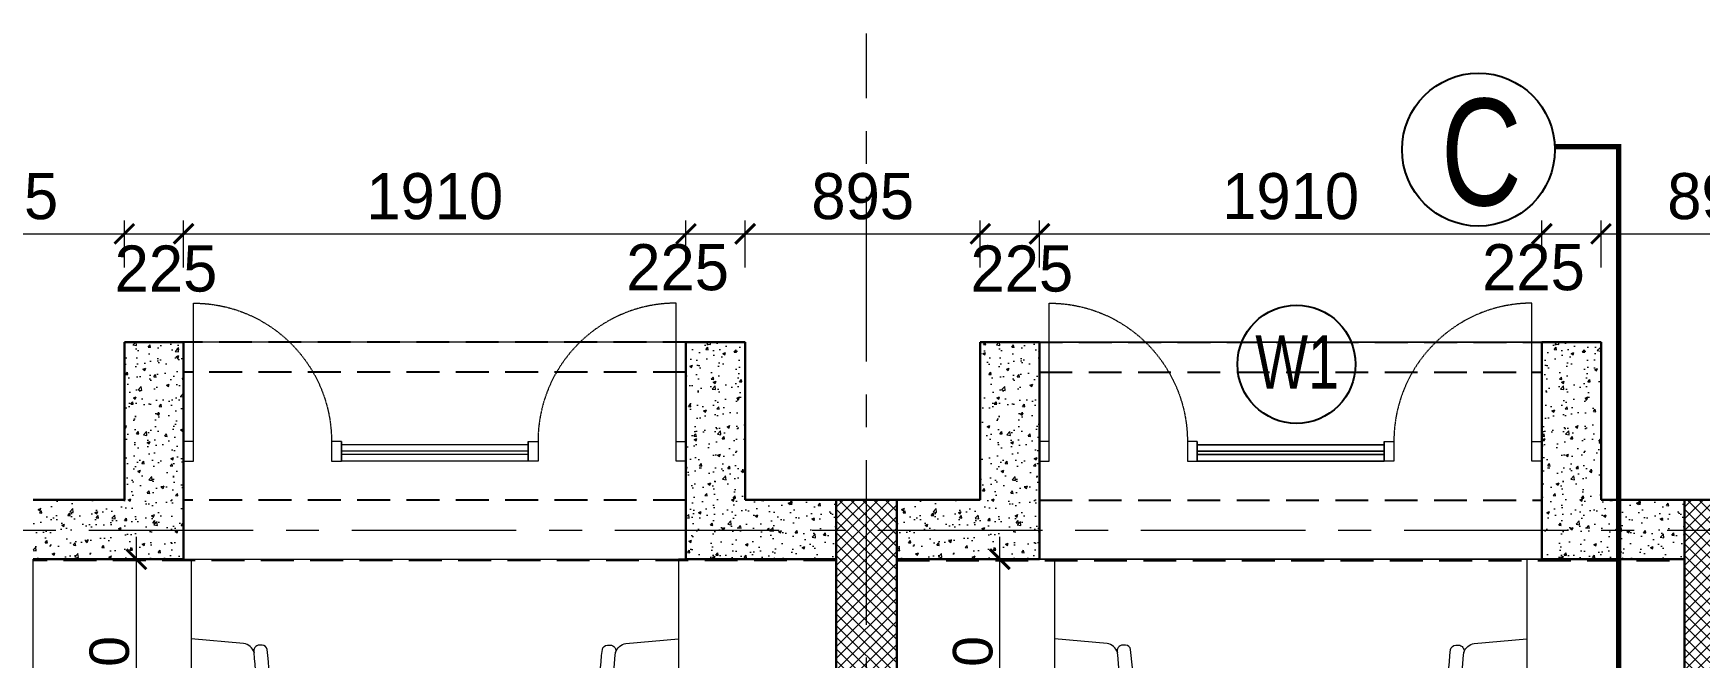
# Model space of a CAD drawing. Header units: millimetres. Extents: x -286480 to 108094, y -227925 to 10018.
# Drawn here: x -72742 to -66407, y -126690 to -124319 of the extents above; entities that cross this region are included whole.
import ezdxf

# ---------------------------------------------------------------- set-up
doc = ezdxf.new("R2010")
doc.units = ezdxf.units.MM
doc.header["$LTSCALE"] = 100
doc.header["$MEASUREMENT"] = 0
doc.header["$PDMODE"] = 67
doc.linetypes.add('CENTER', pattern=[2, 1.25, -0.25, 0.25, -0.25])
doc.linetypes.add('DASHED2', pattern=[0.375, 0.25, -0.125])
doc.layers.get('0').update_dxf_attribs({"lineweight": 25})
for name, color, linetype, lineweight in [('A-ANNO-COLUMN-HATCH', 253, 'Continuous', 9), ('A-ANNO-GRID', 251, 'CENTER', 9), ('AAC BLOCK HATCH', 253, 'Continuous', 5), ('ACC BLOCK', 211, 'Continuous', 30), ('beam', 3, 'Continuous', 20), ('dim', 7, 'Continuous', 13), ('DIM INTERIOR', 4, 'Continuous', 5), ('DW-NO', 7, 'Continuous', 25), ('FURNITURE LAYOUT', 37, 'Continuous', 15), ('GLASS', 150, 'Continuous', 5), ('S-COL', 4, 'Continuous', 30)]:
    doc.layers.add(name, color=color, linetype=linetype, lineweight=lineweight)
doc.styles.add('CENTURY-GOTHIC', font='GOTHIC.TTF', dxfattribs={"height": 175})
doc.styles.add('SIZE', font='arial.ttf', dxfattribs={"width": 0.75, "height": 200})
doc.styles.get("Standard").update_dxf_attribs({"font": 'sanss___.ttf'})
doc.dimstyles.new('1.125', dxfattribs={"dimtxt": 175, "dimasz": 75, "dimexe": 50, "dimexo": 50, "dimgap": 50, "dimtad": 1, "dimdec": 0, "dimrnd": 5, "dimzin": 0, "dimdsep": 46, "dimtxsty": 'CENTURY-GOTHIC', "dimblk": 'ARCHTICK', "dimcen": 5, "dimdle": 40, "dimclrd": 256, "dimclre": 8, "dimclrt": 213, "dimadec": 0, "dimazin": 0, "dimtfac": 1, "dimtdec": 0, "dimtofl": 0, "dimtmove": 2, "dimatfit": 2, "dimldrblk": 'OPEN30', "dimfxl": 80, "dimtolj": 1, "dimtzin": 0, "dimlwd": 15, "dimlwe": 9, "dimarcsym": 1})
doc.dimstyles.new('D100', dxfattribs={"dimtxt": 175, "dimasz": 100, "dimexe": 85, "dimexo": 85, "dimgap": 25, "dimtad": 3, "dimdec": 0, "dimrnd": 5, "dimtxsty": 'Standard', "dimblk": 'ARCHTICK', "dimcen": 100, "dimdle": 85, "dimclrd": 256, "dimclre": 256, "dimclrt": 256, "dimadec": 0, "dimazin": 0, "dimtfac": 1, "dimtdec": 0, "dimtmove": 1, "dimatfit": 3, "dimfxl": 300, "dimlwd": -1, "dimlwe": -1, "dimarcsym": 0})

# ---------------------------------------------------------------- blocks, each defined once
blk = doc.blocks.new('door-700')
at = {"linetype": 'Continuous'}
for p, q in [((-50, 100), (-50, 800)), ((-800, 100), (-800, 0)), ((0, 100), (0, 0))]:
    blk.add_line(p, q, dxfattribs=at)
at = {"linetype": 'DASHED2', "ltscale": 0.1}
blk.add_arc((-50, 100), 700, 90, 180, dxfattribs=at)
at = {"linetype": 'Continuous'}
for points in [[(-750, 0), (-800, 0), (-800, 100), (-750, 100)], [(0, 0), (-50, 0), (-50, 100), (0, 100)]]:
    blk.add_3dface(points, dxfattribs=at)
blk = doc.blocks.new('_ArchTick')
at = {"const_width": 0.15}
blk.add_lwpolyline([(-0.5, -0.5), (0.5, 0.5)], dxfattribs=at)
blk = doc.blocks.new('*D692')
at = {"layer": 'Defpoints', "color": 0, "ltscale": 0.1, "transparency": 16777216}
for p in [(-70260.4, -125079.9), (-72170.4, -125257.8, 1.1), (-70260.4, -125257.8, 1.1)]:
    blk.add_point(p, dxfattribs=at)
at = {"layer": 'dim', "color": 8, "lineweight": 9, "ltscale": 0.1, "transparency": 16777216}
for p, q in [((-72170.4, -125207.8), (-72170.4, -125029.9)), ((-70260.4, -125207.8), (-70260.4, -125029.9))]:
    blk.add_line(p, q, dxfattribs=at)
at = {"layer": 'dim', "lineweight": 15, "ltscale": 0.1, "transparency": 16777216}
blk.add_line((-72210.4, -125079.9), (-70220.4, -125079.9), dxfattribs=at)
at = {"layer": 'dim', "lineweight": 15, "ltscale": 0.1, "transparency": 16777216, "xscale": 75, "yscale": 75, "zscale": 75, "rotation": 180}
blk.add_blockref('_ArchTick', (-72170.4, -125079.9), dxfattribs=at)
at = {"layer": 'dim', "lineweight": 15, "ltscale": 0.1, "transparency": 16777216, "xscale": 75, "yscale": 75, "zscale": 75}
blk.add_blockref('_ArchTick', (-70260.4, -125079.9), dxfattribs=at)
at = {"layer": 'dim', "color": 213, "ltscale": 0.1, "transparency": 16777216, "insert": (-71215.4, -124938), "char_height": 175, "attachment_point": 5, "style": 'CENTURY-GOTHIC'}
blk.add_mtext('\\A1;1910', dxfattribs=at)
blk = doc.blocks.new('_Open30')
at = {"color": 0, "linetype": 'ByBlock', "lineweight": -2}
for p, q in [((-1, 0.268), (0, 0)), ((0, 0), (-1, -0.268)), ((0, 0), (-1, 0))]:
    blk.add_line(p, q, dxfattribs=at)
blk = doc.blocks.new('*D694')
at = {"layer": 'Defpoints', "color": 0, "ltscale": 0.1, "transparency": 16777216}
for p in [(-67006.6, -125079.9), (-68916.6, -125257.8, 1.1), (-67006.6, -125257.8, 1.1)]:
    blk.add_point(p, dxfattribs=at)
at = {"layer": 'dim', "color": 8, "lineweight": 9, "ltscale": 0.1, "transparency": 16777216}
for p, q in [((-68916.6, -125207.8), (-68916.6, -125029.9)), ((-67006.6, -125207.8), (-67006.6, -125029.9))]:
    blk.add_line(p, q, dxfattribs=at)
at = {"layer": 'dim', "lineweight": 15, "ltscale": 0.1, "transparency": 16777216}
blk.add_line((-68956.6, -125079.9), (-66966.6, -125079.9), dxfattribs=at)
at = {"layer": 'dim', "lineweight": 15, "ltscale": 0.1, "transparency": 16777216, "xscale": 75, "yscale": 75, "zscale": 75, "rotation": 180}
blk.add_blockref('_ArchTick', (-68916.6, -125079.9), dxfattribs=at)
at = {"layer": 'dim', "lineweight": 15, "ltscale": 0.1, "transparency": 16777216, "xscale": 75, "yscale": 75, "zscale": 75}
blk.add_blockref('_ArchTick', (-67006.6, -125079.9), dxfattribs=at)
at = {"layer": 'dim', "color": 213, "ltscale": 0.1, "transparency": 16777216, "insert": (-67961.6, -124937.9), "char_height": 175, "attachment_point": 5, "style": 'CENTURY-GOTHIC'}
blk.add_mtext('\\A1;1910', dxfattribs=at)
blk = doc.blocks.new('*D703')
at = {"layer": 'Defpoints', "color": 0, "ltscale": 0.1, "transparency": 16777216}
for p in [(-72395.4, -125079.9), (-73289.1, -125257.8, 1.1), (-72395.4, -125257.8, -9)]:
    blk.add_point(p, dxfattribs=at)
at = {"layer": 'dim', "color": 8, "lineweight": 9, "ltscale": 0.1, "transparency": 16777216}
for p, q in [((-73289.1, -125207.8), (-73289.1, -125029.9)), ((-72395.4, -125207.8), (-72395.4, -125029.9))]:
    blk.add_line(p, q, dxfattribs=at)
at = {"layer": 'dim', "lineweight": 15, "ltscale": 0.1, "transparency": 16777216}
blk.add_line((-73329.1, -125079.9), (-72355.4, -125079.9), dxfattribs=at)
at = {"layer": 'dim', "lineweight": 15, "ltscale": 0.1, "transparency": 16777216, "xscale": 75, "yscale": 75, "zscale": 75, "rotation": 180}
blk.add_blockref('_ArchTick', (-73289.1, -125079.9), dxfattribs=at)
at = {"layer": 'dim', "lineweight": 15, "ltscale": 0.1, "transparency": 16777216, "xscale": 75, "yscale": 75, "zscale": 75}
blk.add_blockref('_ArchTick', (-72395.4, -125079.9), dxfattribs=at)
at = {"layer": 'dim', "color": 213, "ltscale": 0.1, "transparency": 16777216, "insert": (-72842.2, -124938), "char_height": 175, "attachment_point": 5, "style": 'CENTURY-GOTHIC'}
blk.add_mtext('\\A1;895', dxfattribs=at)
blk = doc.blocks.new('*D704')
at = {"layer": 'Defpoints', "color": 0, "ltscale": 0.1, "transparency": 16777216}
for p in [(-72170.4, -125079.9), (-72395.4, -125257.8, 1.1), (-72170.4, -125257.8, 1.1)]:
    blk.add_point(p, dxfattribs=at)
at = {"layer": 'dim', "color": 8, "lineweight": 9, "ltscale": 0.1, "transparency": 16777216}
for p, q in [((-72395.4, -125207.8), (-72395.4, -125029.9)), ((-72170.4, -125207.8), (-72170.4, -125029.9))]:
    blk.add_line(p, q, dxfattribs=at)
at = {"layer": 'dim', "lineweight": 15, "ltscale": 0.1, "transparency": 16777216}
blk.add_line((-72435.4, -125079.9), (-72130.4, -125079.9), dxfattribs=at)
at = {"layer": 'dim', "lineweight": 15, "ltscale": 0.1, "transparency": 16777216, "xscale": 75, "yscale": 75, "zscale": 75, "rotation": 180}
blk.add_blockref('_ArchTick', (-72395.4, -125079.9), dxfattribs=at)
at = {"layer": 'dim', "lineweight": 15, "ltscale": 0.1, "transparency": 16777216, "xscale": 75, "yscale": 75, "zscale": 75}
blk.add_blockref('_ArchTick', (-72170.4, -125079.9), dxfattribs=at)
at = {"layer": 'dim', "color": 213, "ltscale": 0.1, "transparency": 16777216, "insert": (-72237.4, -125212.9), "char_height": 175, "attachment_point": 5, "style": 'CENTURY-GOTHIC'}
blk.add_mtext('\\A1;225', dxfattribs=at)
blk = doc.blocks.new('*D705')
at = {"layer": 'Defpoints', "color": 0, "ltscale": 0.1, "transparency": 16777216}
for p in [(-70035.4, -125079.9), (-70260.4, -125257.8, 1.1), (-70035.4, -125257.8, 1.1)]:
    blk.add_point(p, dxfattribs=at)
at = {"layer": 'dim', "color": 8, "lineweight": 9, "ltscale": 0.1, "transparency": 16777216}
for p, q in [((-70260.4, -125207.8), (-70260.4, -125029.9)), ((-70035.4, -125207.8), (-70035.4, -125029.9))]:
    blk.add_line(p, q, dxfattribs=at)
at = {"layer": 'dim', "lineweight": 15, "ltscale": 0.1, "transparency": 16777216}
blk.add_line((-70300.4, -125079.9), (-69995.4, -125079.9), dxfattribs=at)
at = {"layer": 'dim', "lineweight": 15, "ltscale": 0.1, "transparency": 16777216, "xscale": 75, "yscale": 75, "zscale": 75, "rotation": 180}
blk.add_blockref('_ArchTick', (-70260.4, -125079.9), dxfattribs=at)
at = {"layer": 'dim', "lineweight": 15, "ltscale": 0.1, "transparency": 16777216, "xscale": 75, "yscale": 75, "zscale": 75}
blk.add_blockref('_ArchTick', (-70035.4, -125079.9), dxfattribs=at)
at = {"layer": 'dim', "color": 213, "ltscale": 0.1, "transparency": 16777216, "insert": (-70292.2, -125207.9), "char_height": 175, "attachment_point": 5, "style": 'CENTURY-GOTHIC'}
blk.add_mtext('\\A1;225', dxfattribs=at)
blk = doc.blocks.new('*D706')
at = {"layer": 'Defpoints', "color": 0, "ltscale": 0.1, "transparency": 16777216}
for p in [(-69141.6, -125079.9), (-70035.4, -125257.8, 4.5), (-69141.6, -125257.8, 4.5)]:
    blk.add_point(p, dxfattribs=at)
at = {"layer": 'dim', "color": 8, "lineweight": 9, "ltscale": 0.1, "transparency": 16777216}
for p, q in [((-70035.4, -125207.8), (-70035.4, -125029.9)), ((-69141.6, -125207.8), (-69141.6, -125029.9))]:
    blk.add_line(p, q, dxfattribs=at)
at = {"layer": 'dim', "lineweight": 15, "ltscale": 0.1, "transparency": 16777216}
blk.add_line((-70075.4, -125079.9), (-69101.6, -125079.9), dxfattribs=at)
at = {"layer": 'dim', "lineweight": 15, "ltscale": 0.1, "transparency": 16777216, "xscale": 75, "yscale": 75, "zscale": 75, "rotation": 180}
blk.add_blockref('_ArchTick', (-70035.4, -125079.9), dxfattribs=at)
at = {"layer": 'dim', "lineweight": 15, "ltscale": 0.1, "transparency": 16777216, "xscale": 75, "yscale": 75, "zscale": 75}
blk.add_blockref('_ArchTick', (-69141.6, -125079.9), dxfattribs=at)
at = {"layer": 'dim', "color": 213, "ltscale": 0.1, "transparency": 16777216, "insert": (-69588.5, -124937.9), "char_height": 175, "attachment_point": 5, "style": 'CENTURY-GOTHIC'}
blk.add_mtext('\\A1;895', dxfattribs=at)
blk = doc.blocks.new('*D707')
at = {"layer": 'Defpoints', "color": 0, "ltscale": 0.1, "transparency": 16777216}
for p in [(-68916.6, -125079.9), (-69141.6, -125257.8, 1.1), (-68916.6, -125257.8, 1.1)]:
    blk.add_point(p, dxfattribs=at)
at = {"layer": 'dim', "color": 8, "lineweight": 9, "ltscale": 0.1, "transparency": 16777216}
for p, q in [((-69141.6, -125207.8), (-69141.6, -125029.9)), ((-68916.6, -125207.8), (-68916.6, -125029.9))]:
    blk.add_line(p, q, dxfattribs=at)
at = {"layer": 'dim', "lineweight": 15, "ltscale": 0.1, "transparency": 16777216}
blk.add_line((-69181.6, -125079.9), (-68876.6, -125079.9), dxfattribs=at)
at = {"layer": 'dim', "lineweight": 15, "ltscale": 0.1, "transparency": 16777216, "xscale": 75, "yscale": 75, "zscale": 75, "rotation": 180}
blk.add_blockref('_ArchTick', (-69141.6, -125079.9), dxfattribs=at)
at = {"layer": 'dim', "lineweight": 15, "ltscale": 0.1, "transparency": 16777216, "xscale": 75, "yscale": 75, "zscale": 75}
blk.add_blockref('_ArchTick', (-68916.6, -125079.9), dxfattribs=at)
at = {"layer": 'dim', "color": 213, "ltscale": 0.1, "transparency": 16777216, "insert": (-68983.6, -125212.9), "char_height": 175, "attachment_point": 5, "style": 'CENTURY-GOTHIC'}
blk.add_mtext('\\A1;225', dxfattribs=at)
blk = doc.blocks.new('*D708')
at = {"layer": 'Defpoints', "color": 0, "ltscale": 0.1, "transparency": 16777216}
for p in [(-66781.6, -125079.9), (-67006.6, -125257.8, 1.1), (-66781.6, -125257.8, 1.1)]:
    blk.add_point(p, dxfattribs=at)
at = {"layer": 'dim', "color": 8, "lineweight": 9, "ltscale": 0.1, "transparency": 16777216}
for p, q in [((-67006.6, -125207.8), (-67006.6, -125029.9)), ((-66781.6, -125207.8), (-66781.6, -125029.9))]:
    blk.add_line(p, q, dxfattribs=at)
at = {"layer": 'dim', "lineweight": 15, "ltscale": 0.1, "transparency": 16777216}
blk.add_line((-67046.6, -125079.9), (-66741.6, -125079.9), dxfattribs=at)
at = {"layer": 'dim', "lineweight": 15, "ltscale": 0.1, "transparency": 16777216, "xscale": 75, "yscale": 75, "zscale": 75, "rotation": 180}
blk.add_blockref('_ArchTick', (-67006.6, -125079.9), dxfattribs=at)
at = {"layer": 'dim', "lineweight": 15, "ltscale": 0.1, "transparency": 16777216, "xscale": 75, "yscale": 75, "zscale": 75}
blk.add_blockref('_ArchTick', (-66781.6, -125079.9), dxfattribs=at)
at = {"layer": 'dim', "color": 213, "ltscale": 0.1, "transparency": 16777216, "insert": (-67038.4, -125207.8), "char_height": 175, "attachment_point": 5, "style": 'CENTURY-GOTHIC'}
blk.add_mtext('\\A1;225', dxfattribs=at)
blk = doc.blocks.new('*D709')
at = {"layer": 'Defpoints', "color": 0, "ltscale": 0.1, "transparency": 16777216}
for p in [(-65887.9, -125079.9), (-66781.6, -125257.8, 18), (-65887.9, -125257.8, 0)]:
    blk.add_point(p, dxfattribs=at)
at = {"layer": 'dim', "color": 8, "lineweight": 9, "ltscale": 0.1, "transparency": 16777216}
for p, q in [((-66781.6, -125207.8), (-66781.6, -125029.9)), ((-65887.9, -125207.8), (-65887.9, -125029.9))]:
    blk.add_line(p, q, dxfattribs=at)
at = {"layer": 'dim', "lineweight": 15, "ltscale": 0.1, "transparency": 16777216}
blk.add_line((-66821.6, -125079.9), (-65847.9, -125079.9), dxfattribs=at)
at = {"layer": 'dim', "lineweight": 15, "ltscale": 0.1, "transparency": 16777216, "xscale": 75, "yscale": 75, "zscale": 75, "rotation": 180}
blk.add_blockref('_ArchTick', (-66781.6, -125079.9), dxfattribs=at)
at = {"layer": 'dim', "lineweight": 15, "ltscale": 0.1, "transparency": 16777216, "xscale": 75, "yscale": 75, "zscale": 75}
blk.add_blockref('_ArchTick', (-65887.9, -125079.9), dxfattribs=at)
at = {"layer": 'dim', "color": 213, "ltscale": 0.1, "transparency": 16777216, "insert": (-66334.7, -124937.9), "char_height": 175, "attachment_point": 5, "style": 'CENTURY-GOTHIC'}
blk.add_mtext('\\A1;895', dxfattribs=at)
blk = doc.blocks.new('table')
at = {"layer": 'FURNITURE LAYOUT', "ltscale": 0.1, "extrusion": (0.00024973, 0.002858, 0.999996)}
for p, q in [((102448.2, -203232.7, 8), (102255.7, -203241.8, 8.1)), ((102248.5, -203652.8, 9.3), (102448.2, -203670.1, 9.3))]:
    blk.add_line(p, q, dxfattribs=at)
at = {"layer": 'FURNITURE LAYOUT', "ltscale": 0.1, "elevation": 7.1}
blk.add_lwpolyline([(102448.3, -202922.9), (103048.2, -202922.9), (103048.2, -203972.9), (102448.3, -203972.9)], close=True, dxfattribs=at)
at = {"layer": 'FURNITURE LAYOUT', "ltscale": 0.1, "extrusion": (0.00024973, 0.002858, 0.999996), "elevation": -547.2}
blk.add_lwpolyline([(102216, -203270, 0.431626), (102195.6, -203246), (102185.5, -203245.8, 0.368177), (102165.4, -203262.3, 0.069082), (102158.9, -203628.8, 0.368177), (102178.3, -203646), (102188.5, -203646.2, 0.497842), (102209, -203617.4)], format="xyb", dxfattribs=at)
at = {"layer": 'FURNITURE LAYOUT', "ltscale": 0.1, "extrusion": (0.00024973, 0.002858, 0.999996)}
for centre, radius, start, end in [((103479.8, -203469, -547.2), 1279.4, 171.05364, 186.65831), ((102261.7, -203291.1, -547.2), 50.4, 96.90514, 155.33566), ((102255.9, -203603.8, -547.2), 48.8, 196.10221, 261.32794)]:
    blk.add_arc(centre, radius, start, end, dxfattribs=at)
blk = doc.blocks.new('*D659')
at = {"layer": 'Defpoints', "color": 0, "ltscale": 0.1, "transparency": 16777216}
for p in [(-72504.3, -126315.8, -72.3), (-72349.7, -126315.8), (-72492.5, -127365.8, -189)]:
    blk.add_point(p, dxfattribs=at)
at = {"layer": 'DIM INTERIOR', "ltscale": 0.1, "transparency": 16777216}
for p, q in [((-72349.7, -127450.8), (-72349.7, -126230.8)), ((-72422.9, -126315.8), (-72264.7, -126315.8)), ((-72399.4, -127365.8), (-72264.7, -127365.8))]:
    blk.add_line(p, q, dxfattribs=at)
at = {"layer": 'DIM INTERIOR', "ltscale": 0.1, "transparency": 16777216, "xscale": 75, "yscale": 75, "zscale": 75}
for p, rotation in [((-72349.7, -126315.8), 90), ((-72349.7, -127365.8), 270)]:
    blk.add_blockref('_ArchTick', p, dxfattribs=dict(at, rotation=rotation))
at = {"layer": 'DIM INTERIOR', "ltscale": 0.1, "transparency": 16777216, "insert": (-72452, -126840.8), "char_height": 175, "attachment_point": 5, "rotation": 90}
blk.add_mtext('{\\H0.85714x;1050}', dxfattribs=at)
blk = doc.blocks.new('*D661')
at = {"layer": 'Defpoints', "color": 0, "ltscale": 0.1, "transparency": 16777216}
for p in [(-69221.8, -126315.8, -72.3), (-69067.2, -126315.8), (-69210, -127365.8, -189)]:
    blk.add_point(p, dxfattribs=at)
at = {"layer": 'DIM INTERIOR', "ltscale": 0.1, "transparency": 16777216}
for p, q in [((-69067.2, -127450.8), (-69067.2, -126230.8)), ((-69140.4, -126315.8), (-68982.2, -126315.8)), ((-69116.9, -127365.8), (-68982.2, -127365.8))]:
    blk.add_line(p, q, dxfattribs=at)
at = {"layer": 'DIM INTERIOR', "ltscale": 0.1, "transparency": 16777216, "xscale": 75, "yscale": 75, "zscale": 75}
for p, rotation in [((-69067.2, -126315.8), 90), ((-69067.2, -127365.8), 270)]:
    blk.add_blockref('_ArchTick', p, dxfattribs=dict(at, rotation=rotation))
at = {"layer": 'DIM INTERIOR', "ltscale": 0.1, "transparency": 16777216, "insert": (-69169.5, -126840.8), "char_height": 175, "attachment_point": 5, "rotation": 90}
blk.add_mtext('{\\H0.85714x;1050}', dxfattribs=at)

msp = doc.modelspace()

# ---------------------------------------------------------------- hatches: boundary and pattern name
at = {"layer": 'A-ANNO-COLUMN-HATCH', "lineweight": 9, "ltscale": 0.1}
h = msp.add_hatch(dxfattribs=at)
h.set_pattern_fill('ANSI37', color=256, scale=250, angle=-90)
h.set_pattern_definition([(315, (-105379.298, -24674.29), (22.097087, 22.097087), []), (45, (-105379.298, -24674.29), (-22.097087, 22.097087), [])])
h.paths.add_polyline_path([(-69689.1, -126090.8), (-69689.1, -126840.8), (-69459.1, -126840.8), (-69459.1, -126090.8)])
h = msp.add_hatch(dxfattribs=at)
h.set_pattern_fill('ANSI37', color=256, scale=250, angle=-90)
h.set_pattern_definition([(315, (-102154.298, -24674.29), (22.097087, 22.097087), []), (45, (-102154.298, -24674.29), (-22.097087, 22.097087), [])])
h.paths.add_polyline_path([(-66464.1, -126090.8), (-66464.1, -126840.8), (-66234.1, -126840.8), (-66234.1, -126090.8)])
at = {"layer": 'AAC BLOCK HATCH'}
h = msp.add_hatch(dxfattribs=at)
h.set_pattern_fill('AR-CONC', color=256, scale=15, style=0)
h.set_pattern_definition([(50, (-160546.9, 109554.14), (107.589027, -9.41282), [11.25, -123.75]), (355, (-160546.9, 109554.14), (-20.8127, 112.82882), [9, -99]), (100.451444, (-160537.93, 109553.35), (86.776327, 103.416), [9.56103, -105.171317]), (46.1842, (-160546.9, 109584.14), (160.0862, -24.82789), [16.875, -185.625]), (96.635635, (-160533.56, 109582.07), (140.19929, 146.11779), [14.34155, -157.75706]), (351.184164, (-160546.9, 109584.14), (140.19929, 146.11779), [13.5, -148.5]), (21, (-160531.9, 109576.64), (89.536058, -60.392834), [11.25, -123.75]), (326, (-160531.9, 109576.64), (36.4973, 108.772507), [9, -99]), (71.451445, (-160524.44, 109571.6), (126.033357, 48.379673), [9.56103, -105.171317]), (37.5, (-160546.9, 109554.136), (1.8239783, 49.934078), [0, -97.8, 0, -100.5, 0, -99.375]), (7.5, (-160546.9, 109554.136), (39.460431, 59.161757), [0, -57.3, 0, -95.55, 0, -37.875]), (327.5, (-160580.35, 109554.136), (80.0733654, -3.383231), [0, -37.5, 0, -117, 0, -155.25]), (317.5, (-160595.35, 109554.136), (87.477925, 15.015747), [0, -48.75, 0, -77.7, 0, -110.25])])
h.paths.add_polyline_path([(-73289.1, -126090.8), (-72971.6, -126090.8), (-72971.6, -126205.8), (-73514.1, -126205.8), (-73514.1, -125490.8), (-73289.1, -125490.8)])
h.paths.add_polyline_path([(-72971.6, -126315.8), (-73514.1, -126315.8), (-73514.1, -126205.8), (-72971.6, -126205.8)])
h.paths.add_polyline_path([(-72170.4, -126315.8), (-72741.6, -126315.8), (-72741.6, -126205.8), (-72170.4, -126205.8)])
h.paths.add_polyline_path([(-72170.4, -126205.8), (-72741.6, -126205.8), (-72741.6, -126090.8), (-72395.4, -126090.8), (-72395.4, -125490.8), (-72170.4, -125490.8)])
h = msp.add_hatch(dxfattribs=at)
h.set_pattern_fill('AR-CONC', color=256, scale=15, style=0)
h.set_pattern_definition([(50, (-157264.4, 109554.14), (107.589027, -9.41282), [11.25, -123.75]), (355, (-157264.4, 109554.14), (-20.8127, 112.82882), [9, -99]), (100.451444, (-157255.43, 109553.35), (86.776327, 103.416), [9.56103, -105.171317]), (46.1842, (-157264.4, 109584.14), (160.0862, -24.82789), [16.875, -185.625]), (96.635635, (-157251.06, 109582.07), (140.19929, 146.11779), [14.34155, -157.75706]), (351.184164, (-157264.4, 109584.14), (140.19929, 146.11779), [13.5, -148.5]), (21, (-157249.4, 109576.64), (89.536058, -60.392834), [11.25, -123.75]), (326, (-157249.4, 109576.64), (36.4973, 108.772507), [9, -99]), (71.451445, (-157241.94, 109571.6), (126.033357, 48.379673), [9.56103, -105.171317]), (37.5, (-157264.4, 109554.136), (1.8239783, 49.934078), [0, -97.8, 0, -100.5, 0, -99.375]), (7.5, (-157264.4, 109554.136), (39.460431, 59.161757), [0, -57.3, 0, -95.55, 0, -37.875]), (327.5, (-157297.85, 109554.136), (80.0733654, -3.383231), [0, -37.5, 0, -117, 0, -155.25]), (317.5, (-157312.85, 109554.136), (87.477925, 15.015747), [0, -48.75, 0, -77.7, 0, -110.25])])
h.paths.add_polyline_path([(-70035.4, -126090.8), (-69689.1, -126090.8), (-69689.1, -126205.8), (-70260.4, -126205.8), (-70260.4, -125490.8), (-70035.4, -125490.8)])
h.paths.add_polyline_path([(-69689.1, -126315.8), (-70260.4, -126315.8), (-70260.4, -126205.8), (-69689.1, -126205.8)])
h.paths.add_polyline_path([(-68916.6, -126315.8), (-69459.1, -126315.8), (-69459.1, -126205.8), (-68916.6, -126205.8)])
h.paths.add_polyline_path([(-68916.6, -126205.8), (-69459.1, -126205.8), (-69459.1, -126090.8), (-69141.6, -126090.8), (-69141.6, -125490.8), (-68916.6, -125490.8)])
h = msp.add_hatch(dxfattribs=at)
h.set_pattern_fill('AR-CONC', color=256, scale=15, style=0)
h.set_pattern_definition([(50, (-154039.4, 109554.14), (107.589027, -9.41282), [11.25, -123.75]), (355, (-154039.4, 109554.14), (-20.8127, 112.82882), [9, -99]), (100.451444, (-154030.43, 109553.35), (86.776327, 103.416), [9.56103, -105.171317]), (46.1842, (-154039.4, 109584.14), (160.0862, -24.82789), [16.875, -185.625]), (96.635635, (-154026.06, 109582.07), (140.19929, 146.11779), [14.34155, -157.75706]), (351.184164, (-154039.4, 109584.14), (140.19929, 146.11779), [13.5, -148.5]), (21, (-154024.4, 109576.64), (89.536058, -60.392834), [11.25, -123.75]), (326, (-154024.4, 109576.64), (36.4973, 108.772507), [9, -99]), (71.451445, (-154016.94, 109571.6), (126.033357, 48.379673), [9.56103, -105.171317]), (37.5, (-154039.4, 109554.136), (1.8239783, 49.934078), [0, -97.8, 0, -100.5, 0, -99.375]), (7.5, (-154039.4, 109554.136), (39.460431, 59.161757), [0, -57.3, 0, -95.55, 0, -37.875]), (327.5, (-154072.85, 109554.136), (80.0733654, -3.383231), [0, -37.5, 0, -117, 0, -155.25]), (317.5, (-154087.85, 109554.136), (87.477925, 15.015747), [0, -48.75, 0, -77.7, 0, -110.25])])
h.paths.add_polyline_path([(-66781.6, -126090.8), (-66464.1, -126090.8), (-66464.1, -126205.8), (-67006.6, -126205.8), (-67006.6, -125490.8), (-66781.6, -125490.8)])
h.paths.add_polyline_path([(-66464.1, -126315.8), (-67006.6, -126315.8), (-67006.6, -126205.8), (-66464.1, -126205.8)])
h.paths.add_polyline_path([(-65662.9, -126315.8), (-66234.1, -126315.8), (-66234.1, -126205.8), (-65662.9, -126205.8)])
h.paths.add_polyline_path([(-65662.9, -126205.8), (-66234.1, -126205.8), (-66234.1, -126090.8), (-65887.9, -126090.8), (-65887.9, -125490.8), (-65662.9, -125490.8)])

# ---------------------------------------------------------------- linework, layer by layer
at = {"color": 12, "ltscale": 0.5, "true_color": 0xe00000, "const_width": 20, "elevation": 13.9}
msp.add_lwpolyline([(-66714.4, -126885.8), (-66714.4, -124748.7), (-66954.7, -124748.7)], dxfattribs=at)
at = {"color": 12, "ltscale": 0.5, "true_color": 0xe00000}
msp.add_circle((-67247.6, -124760, 13.9), 290.5, dxfattribs=at)
at = {"layer": 'A-ANNO-GRID', "color": 54, "ltscale": 5}
for p, q in [((-69574.1, -140564.6, -6.8), (-69574.1, -124318.5, -6.8)), ((-83530.6, -126205.8, 6.1), (-57703.4, -126205.8, 6.1))]:
    msp.add_line(p, q, dxfattribs=at)
at = {"layer": 'ACC BLOCK', "ltscale": 0.5, "extrusion": (5.90536e-11, -0.002858, 0.999996)}
for p, q in [((-72395.4, -125490.8, -28.6), (-72170.4, -125490.8, -28.6)), ((-72395.4, -126090.8, -28.6), (-72395.4, -125490.8, -28.6)), ((-72170.4, -126315.8, -28.6), (-72170.4, -125490.8, -28.6)), ((-69141.6, -125490.8, 38.4), (-68916.6, -125490.8, 38.4)), ((-69141.6, -126090.8, 38.4), (-69141.6, -125490.8, 38.4)), ((-68916.6, -126315.8, 38.4), (-68916.6, -125490.8, 38.4)), ((-72741.6, -126090.8, 27.2), (-72395.4, -126090.8, 27.2)), ((-70035.4, -126090.8, 38.4), (-69689.1, -126090.8, 38.4)), ((-69459.1, -126090.8, 38.4), (-69141.6, -126090.8, 38.4)), ((-66781.6, -126090.8, 51.3), (-66464.1, -126090.8, 51.3)), ((-72741.6, -126315.8, 27.2), (-72170.4, -126315.8, 27.2)), ((-69459.1, -126315.8, 38.4), (-68916.6, -126315.8, 38.4))]:
    msp.add_line(p, q, dxfattribs=at)
at = {"layer": 'ACC BLOCK', "ltscale": 0.5, "extrusion": (-5.90536e-11, -0.002858, 0.999996)}
for p, q in [((-70035.4, -125490.8, -28.6), (-70260.4, -125490.8, -28.6)), ((-70260.4, -126315.8, -28.6), (-70260.4, -125490.8, -28.6)), ((-70035.4, -126090.8, -28.6), (-70035.4, -125490.8, -28.6)), ((-66781.6, -125490.8, 51.3), (-67006.6, -125490.8, 51.3)), ((-67006.6, -126315.8, 51.3), (-67006.6, -125490.8, 51.3)), ((-66781.6, -126090.8, 51.3), (-66781.6, -125490.8, 51.3)), ((-69689.1, -126315.8, 38.4), (-70260.4, -126315.8, 38.4)), ((-66464.1, -126315.8, 51.3), (-67006.6, -126315.8, 51.3))]:
    msp.add_line(p, q, dxfattribs=at)
at = {"layer": 'beam', "linetype": 'DASHED2', "lineweight": -2, "ltscale": 5, "extrusion": (-5.90536e-11, -0.002858, 0.999996)}
for p, q in [((-70035.4, -125490.8, -28.6), (-72395.4, -125490.8, -28.1)), ((-72395.4, -126090.8, -29.8), (-72395.4, -125490.8, -28.1)), ((-70035.4, -126090.8, 38.4), (-70035.4, -125490.8, -28.6)), ((-70260.4, -125605.8, -28.5), (-72170.4, -125605.8, -28.1)), ((-72170.4, -126090.9, 3.1), (-72170.4, -125605.8, -28.1)), ((-70260.4, -126090.9, 3.3), (-70260.4, -125605.8, 4.6)), ((-72395.4, -126090.8, 28.2), (-72741.6, -126090.8, 75.4)), ((-70260.4, -126090.9, 81.1), (-72170.4, -126090.9, 6.2)), ((-69689.1, -126090.8, 38.4), (-70035.4, -126090.8, 38.4)), ((-69689.1, -126320.9, 65), (-72741.6, -126320.9, 16.4))]:
    msp.add_line(p, q, dxfattribs=at)
at = {"layer": 'beam', "linetype": 'DASHED2', "lineweight": -2, "ltscale": 5, "extrusion": (5.90536e-11, -0.002858, 0.999996)}
for p, q in [((-69141.6, -125490.8, 38.4), (-66781.6, -125490.8, 51.3)), ((-69141.6, -126090.8, 38.3), (-69141.6, -125490.8, 40)), ((-66781.6, -126090.8, 51.3), (-66781.6, -125490.8, 51.3)), ((-68916.6, -125605.8, 39.7), (-67006.6, -125605.8, 50.1)), ((-68916.6, -126090.9, 2.8), (-68916.6, -125605.8, 4.2)), ((-67006.6, -126090.9, 49.6), (-67006.6, -125605.8, 51)), ((-68916.6, -126090.9, 3.8), (-67006.6, -126090.9, 140.7)), ((-69459.1, -126320.9, 13.3), (-66464.1, -126320.9, 85.5))]:
    msp.add_line(p, q, dxfattribs=at)
at = {"layer": 'beam', "linetype": 'DASHED2', "lineweight": -2, "ltscale": 5}
for p, q in [((-69141.6, -126090.8, 35.6), (-69459.1, -126090.8, 59.5)), ((-66781.6, -126090.8, 51.3), (-66464.1, -126090.8, 51.3))]:
    msp.add_line(p, q, dxfattribs=at)
at = {"layer": 'DW-NO', "color": 51}
msp.add_circle((-67939.4, -125575.3, -357.7), 224.4, dxfattribs=at)
at = {"layer": 'GLASS', "ltscale": 0.1, "extrusion": (-5.90536e-11, -0.002858, 0.999996)}
for p, q in [((-70260.4, -125490.8, -28.6), (-72170.4, -125490.8, -28.6)), ((-67006.6, -125490.8, 51.3), (-68916.6, -125490.8, 51.3)), ((-70860.4, -125880.8, -28.6), (-71570.4, -125880.8, -28.6)), ((-70860.4, -125905.8, -28.6), (-71570.4, -125905.8, -28.6)), ((-70860.4, -125918.3, -28.6), (-71570.4, -125918.3, -28.6)), ((-67606.6, -125880.8, 51.3), (-68316.6, -125880.8, 51.3)), ((-67606.6, -125905.8, 51.3), (-68316.6, -125905.8, 51.3)), ((-67606.6, -125918.3, 51.3), (-68316.6, -125918.3, 51.3)), ((-70860.4, -125943.3, -28.6), (-71570.4, -125943.3, -28.6)), ((-67606.6, -125943.3, 51.3), (-68316.6, -125943.3, 51.3)), ((-72170.4, -126315.8, -28.6), (-70260.4, -126315.8, -28.6)), ((-68916.6, -126315.8, 51.3), (-67006.6, -126315.8, 51.3))]:
    msp.add_line(p, q, dxfattribs=at)
at = {"layer": 'GLASS', "ltscale": 0.1, "extrusion": (5.90536e-11, -0.002858, 0.999996)}
for p, q in [((-68876.6, -125490.8, 38.4), (-66966.6, -125490.8, 38.4)), ((-68316.6, -125880.8, 38.4), (-67606.6, -125880.8, 38.4)), ((-68316.6, -125905.8, 38.4), (-67606.6, -125905.8, 38.4)), ((-68316.6, -125918.3, 38.4), (-67606.6, -125918.3, 38.4)), ((-68316.6, -125943.3, 38.4), (-67606.6, -125943.3, 38.4)), ((-67006.6, -126315.8, 38.4), (-68916.6, -126315.8, 38.4))]:
    msp.add_line(p, q, dxfattribs=at)
at = {"layer": 'S-COL', "ltscale": 0.1}
for points, elevation in [([(-69689.1, -126090.8), (-69689.1, -126840.8), (-69459.1, -126840.8), (-69459.1, -126090.8)], 38.4), ([(-66464.1, -126090.8), (-66464.1, -126840.8), (-66234.1, -126840.8), (-66234.1, -126090.8)], 51.3)]:
    msp.add_lwpolyline(points, close=True, dxfattribs=dict(at, elevation=elevation))

# ---------------------------------------------------------------- block references
at = {"layer": 'FURNITURE LAYOUT', "rotation": 180}
for p in [(30306.5, -330288.7, 5.7), (33589, -330288.7, 0.7)]:
    msp.add_blockref('table', p, dxfattribs=at)
at = {"layer": 'FURNITURE LAYOUT', "xscale": -1, "rotation": 180}
for p in [(-172737.3, -330288.7, 0.7), (-169512.3, -330288.7, 31.4)]:
    msp.add_blockref('table', p, dxfattribs=at)
at = {"layer": 'GLASS', "linetype": 'Continuous', "lineweight": 13, "extrusion": (5.90536e-11, 0.002858, -0.999996), "xscale": 0.7500000025815083, "yscale": 0.7500000025815083, "zscale": -0.7500000025815085}
for p in [(72170.4, -125942.9, -331.2), (68916.6, -125942.7, -411)]:
    msp.add_blockref('door-700', p, dxfattribs=at)
at = {"layer": 'GLASS', "linetype": 'Continuous', "lineweight": 13, "extrusion": (-5.90536e-11, -0.002858, 0.999996), "xscale": 0.7500000025815088, "yscale": 0.7500000025815088, "zscale": 0.7500000025815088}
for p in [(-70260.4, -125942.9, 331.2), (-67006.6, -125942.7, 411)]:
    msp.add_blockref('door-700', p, dxfattribs=at)
at = {"layer": 'GLASS', "linetype": 'Continuous', "lineweight": 13, "extrusion": (5.90536e-11, -0.002858, 0.999996), "xscale": -0.7500000025815088, "yscale": 0.7500000025815089, "zscale": 0.7500000025815089}
msp.add_blockref('door-700', (-68916.6, -125942.7, 398.2), dxfattribs=at)
at = {"layer": 'GLASS', "linetype": 'Continuous', "lineweight": 13, "extrusion": (-5.90536e-11, 0.002858, -0.999996), "xscale": -0.7500000025815083, "yscale": 0.7500000025815085, "zscale": -0.7500000025815083}
msp.add_blockref('door-700', (67006.6, -125942.7, -398.2), dxfattribs=at)

# ---------------------------------------------------------------- texts
at = {"layer": 'DW-NO', "color": 51, "style": 'SIZE', "width": 0.75}
for s, height, p in [('C', 405.3, (-67390, -124972, 13.9)), ('W1', 202.67, (-68095.8, -125668.5, -357.7))]:
    msp.add_text(s, height=height, dxfattribs=at).set_placement(p)

# ---------------------------------------------------------------- dimensions: what is measured, and where the dimension line sits
at = {"layer": 'dim', "ltscale": 0.1}
for base, p1, p2, picture, middle in [((-72395.4, -125079.9, 12.8), (-73289.1, -125257.8, 13.9), (-72395.4, -125257.8, 3.8), '*D703', (-72842.2, -124938, 12.8)), ((-70260.4, -125079.9, 2.8), (-72170.4, -125257.8, 3.8), (-70260.4, -125257.8, 3.8), '*D692', (-71215.4, -124938, 2.8)), ((-69141.6, -125079.9, -0.7), (-70035.4, -125257.8, 3.8), (-69141.6, -125257.8, 3.8), '*D706', (-69588.5, -124937.9, -0.7)), ((-67006.6, -125079.9, 2.8), (-68916.6, -125257.8, 3.8), (-67006.6, -125257.8, 3.8), '*D694', (-67961.6, -124937.9, 2.8)), ((-65887.9, -125079.9, -14.2), (-66781.6, -125257.8, 3.8), (-65887.9, -125257.8, -14.2), '*D709', (-66334.7, -124937.9, -14.2))]:
    dim = msp.add_linear_dim(base=base, p1=p1, p2=p2, dimstyle='1.125', dxfattribs=at)
    dim.commit()
    dim.dimension.update_dxf_attribs({"geometry": picture, "text_midpoint": middle})
for base, p1, p2, picture, middle in [((-72170.4, -125079.9, 2.8), (-72395.4, -125257.8, 3.8), (-72170.4, -125257.8, 3.8), '*D704', (-72237.4, -125212.9, 2.8)), ((-70035.4, -125079.9, 2.8), (-70260.4, -125257.8, 3.8), (-70035.4, -125257.8, 3.8), '*D705', (-70292.2, -125207.9, 2.8)), ((-68916.6, -125079.9, 2.8), (-69141.6, -125257.8, 3.8), (-68916.6, -125257.8, 3.8), '*D707', (-68983.6, -125212.9, 2.8)), ((-66781.6, -125079.9, 2.8), (-67006.6, -125257.8, 3.8), (-66781.6, -125257.8, 3.8), '*D708', (-67038.4, -125207.8, 2.8))]:
    dim = msp.add_linear_dim(base=base, p1=p1, p2=p2, dimstyle='1.125', dxfattribs=at)
    dim.commit()
    dim.dimension.update_dxf_attribs({"geometry": picture, "text_midpoint": middle, "dimtype": 160})
at = {"layer": 'DIM INTERIOR', "color": 3, "ltscale": 0.1}
for base, p1, p2, picture, middle in [((-72349.7, -126315.8, 201.8), (-72492.5, -127365.8, 12.8), (-72504.3, -126315.8, 129.5), '*D659', (-72452, -126840.8, 201.8)), ((-69067.2, -126315.8, 196.7), (-69210, -127365.8, 7.7), (-69221.8, -126315.8, 124.4), '*D661', (-69169.5, -126840.8, 196.7))]:
    dim = msp.add_linear_dim(base=base, p1=p1, p2=p2, angle=90, text='{\\H0.85714x;<>}', dimstyle='D100', override={"dimasz": 75, "dimfxl": 90, "dimfxlon": 1}, dxfattribs=at)
    dim.commit()
    dim.dimension.update_dxf_attribs({"geometry": picture, "text_midpoint": middle})

doc.saveas('drawing.dxf')
